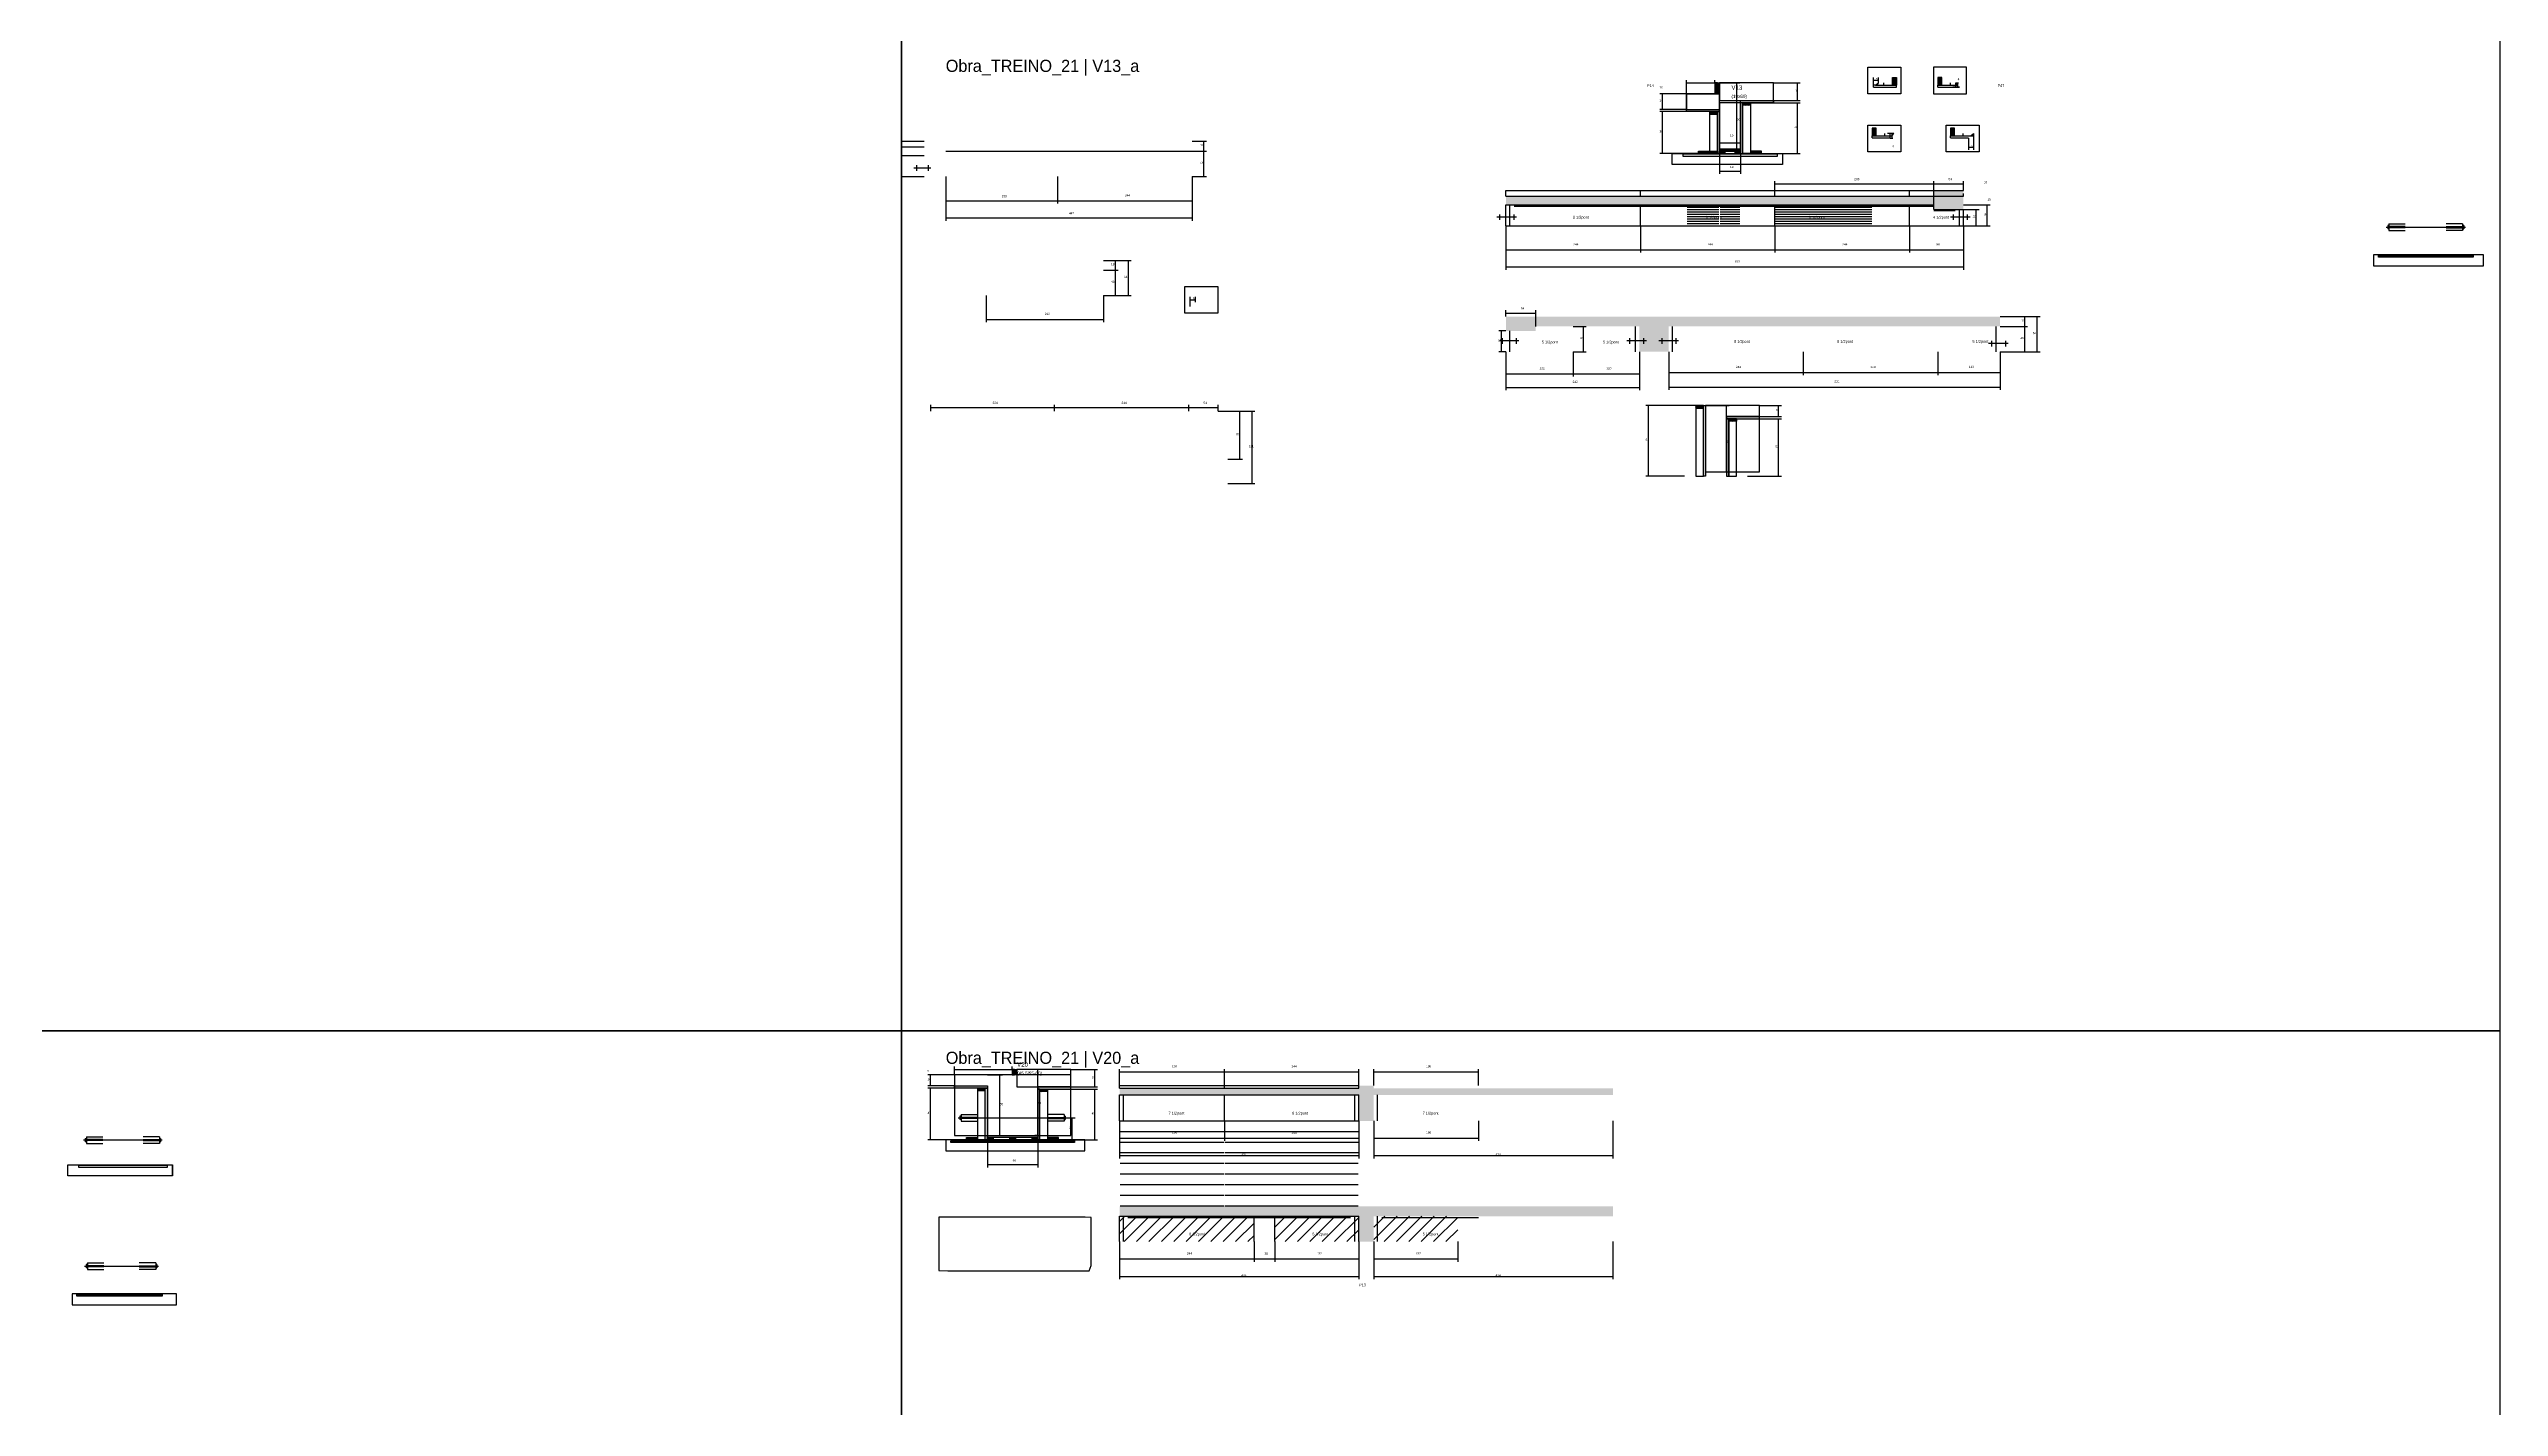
# Model space of a CAD drawing. Header units: metres. Extents: x -41 to 34840, y -36000 to 1848.
# Drawn here: x 12953 to 17398, y -22283 to -19818 of the extents above; entities that cross this region are included whole.
import ezdxf

# ---------------------------------------------------------------- set-up
doc = ezdxf.new("R2010")
doc.units = ezdxf.units.M
for name, color, linetype in [('barrote', 126, 'Continuous'), ('CELL_BORDER', 8, 'Continuous'), ('CONCRETO', 251, 'Continuous'), ('COTA', 4, 'Continuous'), ('Cota Seção (2x)', 4, 'Continuous'), ('detalhes', 7, 'Continuous'), ('Hachura', 253, 'Continuous'), ('LABEL_ID', 3, 'Continuous'), ('Madeira', 126, 'Continuous'), ('NOMENCLATURA', 7, 'Continuous'), ('Painéis', 200, 'Continuous'), ('SARR_2.2x7', 40, 'Continuous'), ('SCO-___-LAJ', 4, 'Continuous'), ('TENSOR', 2, 'Continuous'), ('texto', 7, 'Continuous'), ('Texto Seção', 7, 'Continuous')]:
    doc.layers.add(name, color=color, linetype=linetype)

msp = doc.modelspace()

# ---------------------------------------------------------------- hatches: boundary and pattern name
at = {"layer": 'COTA'}
h = msp.add_hatch(dxfattribs=at)
h.set_pattern_fill('AR-CONC', scale=0.03)
h.paths.add_polyline_path([(16426.3, -20109.4), (16426.3, -20075.4), (16372.3, -20075.4), (16372.3, -20085.4), (15596.3, -20085.4), (15596.3, -20101.4), (16372.3, -20101.4), (16372.3, -20109.4)])
h = msp.add_hatch(dxfattribs=at)
h.set_pattern_fill('AR-CONC', scale=0.03)
h.paths.add_polyline_path([(15596.3, -20303.9), (15596.3, -20329.9), (15650.3, -20329.9), (15650.3, -20321.9), (15838.3, -20321.9), (15838.3, -20367.9), (15891.6, -20367.9), (15891.6, -20321.9), (16492.6, -20321.9), (16492.6, -20303.9)])
h = msp.add_hatch(dxfattribs=at)
h.set_pattern_fill('AR-CONC', scale=0.03)
h.paths.add_polyline_path([(15329.4, -21763.4), (15356.4, -21763.4), (15356.4, -21763.4), (15356.4, -21716.4), (15356.4, -21716.4), (15790.4, -21716.4), (15790.4, -21716.4), (15790.4, -21704.4), (15790.4, -21704.4), (15356.4, -21704.4), (15356.4, -21704.4), (15356.4, -21699.4), (15356.4, -21699.4), (15329.4, -21699.4), (15329.4, -21699.4), (15329.4, -21704.4), (15329.4, -21704.4), (14895.4, -21704.4), (14895.4, -21704.4), (14895.4, -21716.4), (14895.4, -21716.4), (15329.4, -21716.4), (15329.4, -21716.4), (15329.4, -21763.4)])
h = msp.add_hatch(dxfattribs=at)
h.set_pattern_fill('AR-CONC', scale=0.03)
h.paths.add_polyline_path([(15329.4, -21982.6), (15356.4, -21982.6), (15356.4, -21936.6), (15790.4, -21936.6), (15790.4, -21918.6), (14895.4, -21918.6), (14895.4, -21936.6), (15329.4, -21936.6)])
at = {"layer": 'Hachura'}
h = msp.add_hatch(dxfattribs=at)
h.set_pattern_fill('ANSI31', scale=0.5)
h.paths.add_polyline_path([(15979.8, -19880), (15975.4, -19880), (15975.4, -19880), (15975.4, -19900), (15975.4, -19900), (15979.8, -19900), (15979.8, -19900), (15979.8, -19880)])
h = msp.add_hatch(color=8, dxfattribs=at)
h.dxf.hatch_style = 1
h.paths.add_polyline_path([(15979.8, -19900), (15983.8, -19900), (15983.8, -19880), (15979.8, -19880)])
h = msp.add_hatch(color=8, dxfattribs=at)
h.dxf.hatch_style = 1
h.paths.add_polyline_path([(16021.8, -19916), (16021.8, -19912), (16021.8, -19912), (16081.8, -19912), (16081.8, -19912), (16081.8, -19916), (16081.8, -19916), (16021.8, -19916)])
h = msp.add_hatch(color=8, dxfattribs=at)
h.dxf.hatch_style = 1
h.paths.add_polyline_path([(15923.8, -19932), (15923.8, -19928), (15923.8, -19928), (15983.8, -19928), (15983.8, -19928), (15983.8, -19932), (15983.8, -19932), (15923.8, -19932)])
h = msp.add_hatch(dxfattribs=at)
h.set_pattern_fill('ANSI31', scale=0.5)
h.paths.add_polyline_path([(15965.8, -19932), (15965.8, -19936.4), (15965.8, -19936.4), (15979.8, -19936.4), (15979.8, -19936.4), (15979.8, -19932), (15979.8, -19932), (15965.8, -19932)])
h = msp.add_hatch(color=8, dxfattribs=at)
h.dxf.hatch_style = 1
h.paths.add_polyline_path([(15983.8, -19932), (15979.8, -19932), (15979.8, -20008), (15983.8, -20008)])
h = msp.add_hatch(color=8, dxfattribs=at)
h.dxf.hatch_style = 1
h.paths.add_polyline_path([(16025.8, -19916), (16021.8, -19916), (16021.8, -20008), (16025.8, -20008)])
h = msp.add_hatch(dxfattribs=at)
h.set_pattern_fill('ANSI31', scale=0.5)
h.paths.add_polyline_path([(16039.8, -19916), (16039.8, -19920.4), (16039.8, -19920.4), (16025.8, -19920.4), (16025.8, -19920.4), (16025.8, -19916), (16025.8, -19916), (16039.8, -19916)])
h = msp.add_hatch(color=8, dxfattribs=at)
h.dxf.hatch_style = 1
h.paths.add_polyline_path([(16021.8, -20003.6), (16021.8, -20000), (16021.8, -20000), (15983.8, -20000), (15983.8, -20000), (15983.8, -20003.6), (15983.8, -20003.6), (16021.8, -20003.6)])
h = msp.add_hatch(dxfattribs=at)
h.set_pattern_fill('ANSI31', scale=0.5)
h.paths.add_polyline_path([(15945.8, -20008), (15945.8, -20003.6), (15945.8, -20003.6), (15965.8, -20003.6), (15965.8, -20003.6), (15965.8, -20008), (15965.8, -20008), (15945.8, -20008)])
h = msp.add_hatch(dxfattribs=at)
h.set_pattern_fill('ANSI31', scale=0.5)
h.paths.add_polyline_path([(15965.8, -20008), (15965.8, -20003.6), (15965.8, -20003.6), (15979.8, -20003.6), (15979.8, -20003.6), (15979.8, -20008), (15979.8, -20008), (15965.8, -20008)])
h = msp.add_hatch(dxfattribs=at)
h.set_pattern_fill('ANSI31', scale=0.5)
h.paths.add_polyline_path([(15993.8, -20008), (15993.8, -20003.6), (15993.8, -20003.6), (15983.8, -20003.6), (15983.8, -20003.6), (15983.8, -20008), (15983.8, -20008), (15993.8, -20008)])
h = msp.add_hatch(dxfattribs=at)
h.set_pattern_fill('ANSI31', scale=0.5)
h.paths.add_polyline_path([(16021.8, -20008), (16021.8, -20003.6), (16021.8, -20003.6), (16011.8, -20003.6), (16011.8, -20003.6), (16011.8, -20008), (16011.8, -20008), (16021.8, -20008)])
h = msp.add_hatch(dxfattribs=at)
h.set_pattern_fill('ANSI31', scale=0.5)
h.paths.add_polyline_path([(16059.8, -20008), (16059.8, -20003.6), (16059.8, -20003.6), (16039.8, -20003.6), (16039.8, -20003.6), (16039.8, -20008), (16039.8, -20008), (16059.8, -20008)])
h = msp.add_hatch(dxfattribs=at)
h.set_pattern_fill('ANSI31', scale=0.5)
h.paths.add_polyline_path([(15940.5, -20465.6), (15940.5, -20470), (15940.5, -20470), (15954.5, -20470), (15954.5, -20470), (15954.5, -20465.6), (15954.5, -20465.6), (15940.5, -20465.6)])
h = msp.add_hatch(color=8, dxfattribs=at)
h.dxf.hatch_style = 1
h.paths.add_polyline_path([(15954.5, -20465.6), (15958.5, -20465.6), (15958.5, -20465.6), (15958.5, -20593.6), (15958.5, -20593.6), (15954.5, -20593.6), (15954.5, -20593.6), (15954.5, -20465.6)])
h = msp.add_hatch(color=8, dxfattribs=at)
h.dxf.hatch_style = 1
h.paths.add_polyline_path([(16056.5, -20489.6), (16056.5, -20485.6), (16056.5, -20485.6), (15996.5, -20485.6), (15996.5, -20485.6), (15996.5, -20489.6), (15996.5, -20489.6), (16056.5, -20489.6)])
h = msp.add_hatch(color=8, dxfattribs=at)
h.dxf.hatch_style = 1
h.paths.add_polyline_path([(16000.5, -20489.6), (15996.5, -20489.6), (15996.5, -20489.6), (15996.5, -20593.6), (15996.5, -20593.6), (16000.5, -20593.6), (16000.5, -20593.6), (16000.5, -20489.6)])
h = msp.add_hatch(dxfattribs=at)
h.set_pattern_fill('ANSI31', scale=0.5)
h.paths.add_polyline_path([(16014.5, -20489.6), (16014.5, -20494), (16014.5, -20494), (16000.5, -20494), (16000.5, -20494), (16000.5, -20489.6), (16000.5, -20489.6), (16014.5, -20489.6)])
h = msp.add_hatch(dxfattribs=at)
h.set_pattern_fill('ANSI31', scale=0.5)
h.paths.add_polyline_path([(14704.8, -21670), (14700.4, -21670), (14700.4, -21670), (14700.4, -21680), (14700.4, -21680), (14704.8, -21680), (14704.8, -21680), (14704.8, -21670)])
h = msp.add_hatch(color=8, dxfattribs=at)
h.dxf.hatch_style = 1
h.paths.add_polyline_path([(14704.8, -21670), (14708.8, -21670), (14708.8, -21670), (14708.8, -21680), (14708.8, -21680), (14704.8, -21680), (14704.8, -21680), (14704.8, -21670)])
h = msp.add_hatch(color=8, dxfattribs=at)
h.dxf.hatch_style = 1
h.paths.add_polyline_path([(14595.8, -21704), (14595.8, -21700), (14595.8, -21700), (14655.8, -21700), (14655.8, -21700), (14655.8, -21704), (14655.8, -21704), (14595.8, -21704)])
h = msp.add_hatch(dxfattribs=at)
h.set_pattern_fill('ANSI31', scale=0.5)
h.paths.add_polyline_path([(14637.8, -21704), (14637.8, -21708.4), (14637.8, -21708.4), (14651.8, -21708.4), (14651.8, -21708.4), (14651.8, -21704), (14651.8, -21704), (14637.8, -21704)])
h = msp.add_hatch(color=8, dxfattribs=at)
h.dxf.hatch_style = 1
h.paths.add_polyline_path([(14651.8, -21704), (14655.8, -21704), (14655.8, -21704), (14655.8, -21798), (14655.8, -21798), (14651.8, -21798), (14651.8, -21798), (14651.8, -21704)])
h = msp.add_hatch(color=8, dxfattribs=at)
h.dxf.hatch_style = 1
h.paths.add_polyline_path([(14806.8, -21706), (14806.8, -21702), (14806.8, -21702), (14746.8, -21702), (14746.8, -21702), (14746.8, -21706), (14746.8, -21706), (14806.8, -21706)])
h = msp.add_hatch(color=8, dxfattribs=at)
h.dxf.hatch_style = 1
h.paths.add_polyline_path([(14750.8, -21706), (14746.8, -21706), (14746.8, -21706), (14746.8, -21798), (14746.8, -21798), (14750.8, -21798), (14750.8, -21798), (14750.8, -21706)])
h = msp.add_hatch(dxfattribs=at)
h.set_pattern_fill('ANSI31', scale=0.5)
h.paths.add_polyline_path([(14764.8, -21706), (14764.8, -21710.4), (14764.8, -21710.4), (14750.8, -21710.4), (14750.8, -21710.4), (14750.8, -21706), (14750.8, -21706), (14764.8, -21706)])
h = msp.add_hatch(dxfattribs=at)
h.set_pattern_fill('ANSI31', scale=0.5)
h.paths.add_polyline_path([(14617.8, -21798), (14617.8, -21793.6), (14617.8, -21793.6), (14637.8, -21793.6), (14637.8, -21793.6), (14637.8, -21798), (14637.8, -21798), (14617.8, -21798)])
h = msp.add_hatch(color=8, dxfattribs=at)
h.dxf.hatch_style = 1
h.paths.add_polyline_path([(14655.8, -21793.6), (14655.8, -21790), (14655.8, -21790), (14746.8, -21790), (14746.8, -21790), (14746.8, -21793.6), (14746.8, -21793.6), (14655.8, -21793.6)])
h = msp.add_hatch(dxfattribs=at)
h.set_pattern_fill('ANSI31', scale=0.5)
h.paths.add_polyline_path([(14655.8, -21798), (14655.8, -21793.6), (14655.8, -21793.6), (14665.8, -21793.6), (14665.8, -21793.6), (14665.8, -21798), (14665.8, -21798), (14655.8, -21798)])
h = msp.add_hatch(dxfattribs=at)
h.set_pattern_fill('ANSI31', scale=0.5)
h.paths.add_polyline_path([(14696.3, -21798), (14696.3, -21793.6), (14696.3, -21793.6), (14706.3, -21793.6), (14706.3, -21793.6), (14706.3, -21798), (14706.3, -21798), (14696.3, -21798)])
h = msp.add_hatch(dxfattribs=at)
h.set_pattern_fill('ANSI31', scale=0.5)
h.paths.add_polyline_path([(14736.8, -21798), (14736.8, -21793.6), (14736.8, -21793.6), (14746.8, -21793.6), (14746.8, -21793.6), (14746.8, -21798), (14746.8, -21798), (14736.8, -21798)])
h = msp.add_hatch(dxfattribs=at)
h.set_pattern_fill('ANSI31', scale=0.5)
h.paths.add_polyline_path([(14784.8, -21798), (14784.8, -21793.6), (14784.8, -21793.6), (14764.8, -21793.6), (14764.8, -21793.6), (14764.8, -21798), (14764.8, -21798), (14784.8, -21798)])
h = msp.add_hatch(dxfattribs=at)
h.set_pattern_fill('ANSI31', scale=5)
h.paths.add_polyline_path([(15139.4, -21982.6), (15139.4, -21936.6), (14895.4, -21936.6), (14895.4, -21982.6)])
h = msp.add_hatch(dxfattribs=at)
h.set_pattern_fill('ANSI31', scale=5)
h.paths.add_polyline_path([(15329.4, -21982.6), (15329.4, -21936.6), (15176.9, -21936.6), (15176.9, -21982.6)])
h = msp.add_hatch(dxfattribs=at)
h.set_pattern_fill('ANSI31', scale=5)
h.paths.add_polyline_path([(15508.9, -21982.6), (15508.9, -21936.6), (15356.4, -21936.6), (15356.4, -21982.6)])
at = {"layer": 'Madeira'}
h = msp.add_hatch(dxfattribs=at)
h.set_pattern_fill('ANSI31', scale=0.2)
h.paths.add_polyline_path([(16304.6, -19870), (16297.6, -19870), (16297.6, -19884), (16304.6, -19884)])
h = msp.add_hatch(dxfattribs=at)
h.set_pattern_fill('ANSI31', scale=0.2)
h.paths.add_polyline_path([(16379.8, -19884), (16386.8, -19884), (16386.8, -19870), (16379.8, -19870)])
h = msp.add_hatch(dxfattribs=at)
h.set_pattern_fill('ANSI31', scale=0.2)
h.paths.add_polyline_path([(16260.7, -19976.3), (16267.7, -19976.3), (16267.7, -19962.3), (16260.7, -19962.3)])
h = msp.add_hatch(dxfattribs=at)
h.set_pattern_fill('ANSI31', scale=0.2)
h.paths.add_polyline_path([(16402.9, -19976.3), (16409.9, -19976.3), (16409.9, -19962.3), (16402.9, -19962.3)])

# ---------------------------------------------------------------- linework, layer by layer
for p, q in [((17195.9, -20138.8), (17195.9, -20144.8)), ((17197.9, -20138.8), (17195.9, -20138.8)), ((17197.9, -20144.8), (17195.9, -20144.8)), ((17197.9, -20135.8), (17197.9, -20147.8)), ((17197.9, -20135.8), (17227.9, -20135.8)), ((17227.9, -20140.8), (17197.9, -20140.8)), ((17227.9, -20142.8), (17197.9, -20142.8)), ((17197.9, -20147.8), (17227.9, -20147.8)), ((17331.9, -20135.8), (17301.9, -20135.8)), ((17301.9, -20140.8), (17331.9, -20140.8)), ((17301.9, -20142.8), (17331.9, -20142.8)), ((17331.9, -20147.8), (17301.9, -20147.8)), ((17331.9, -20135.8), (17331.9, -20147.8)), ((17333.9, -20138.8), (17331.9, -20138.8)), ((17331.9, -20144.8), (17333.9, -20144.8)), ((17333.9, -20138.8), (17333.9, -20144.8)), ((14605.8, -21755.1), (14605.8, -21761.1)), ((14607.8, -21755.1), (14605.8, -21755.1)), ((14607.8, -21761.1), (14605.8, -21761.1)), ((14607.8, -21752.1), (14607.8, -21764.1)), ((14607.8, -21752.1), (14637.8, -21752.1)), ((14637.8, -21757.1), (14607.8, -21757.1)), ((14637.8, -21759.1), (14607.8, -21759.1)), ((14607.8, -21764.1), (14637.8, -21764.1)), ((14794.8, -21752.1), (14764.8, -21752.1)), ((14764.8, -21757.1), (14794.8, -21757.1)), ((14764.8, -21759.1), (14794.8, -21759.1)), ((14794.8, -21764.1), (14764.8, -21764.1)), ((14794.8, -21752.1), (14794.8, -21764.1)), ((14796.8, -21755.1), (14794.8, -21755.1)), ((14794.8, -21761.1), (14796.8, -21761.1)), ((14796.8, -21755.1), (14796.8, -21761.1)), ((13018.9, -21795.3), (13018.9, -21801.3)), ((13018.9, -21795.3), (13020.9, -21795.3)), ((13020.9, -21801.3), (13018.9, -21801.3)), ((13020.9, -21792.3), (13020.9, -21804.3)), ((13020.9, -21792.3), (13050.9, -21792.3)), ((13050.9, -21797.3), (13020.9, -21797.3)), ((13050.9, -21799.3), (13020.9, -21799.3)), ((13020.9, -21804.3), (13050.9, -21804.3)), ((13153.7, -21792.3), (13123.7, -21792.3)), ((13123.7, -21797.3), (13153.7, -21797.3)), ((13123.7, -21799.3), (13153.7, -21799.3)), ((13153.7, -21804.3), (13123.7, -21804.3)), ((13153.7, -21792.3), (13153.7, -21804.3)), ((13153.7, -21795.3), (13155.7, -21795.3)), ((13153.7, -21801.3), (13155.7, -21801.3)), ((13155.7, -21795.3), (13155.7, -21801.3)), ((13020.8, -22024.3), (13020.8, -22030.3)), ((13022.8, -22024.3), (13020.8, -22024.3)), ((13022.8, -22030.3), (13020.8, -22030.3)), ((13022.8, -22021.3), (13022.8, -22033.3)), ((13022.8, -22021.3), (13052.8, -22021.3)), ((13052.8, -22026.3), (13022.8, -22026.3)), ((13052.8, -22028.3), (13022.8, -22028.3)), ((13022.8, -22033.3), (13052.8, -22033.3)), ((13146.8, -22021.3), (13116.8, -22021.3)), ((13116.8, -22026.3), (13146.8, -22026.3)), ((13116.8, -22028.3), (13146.8, -22028.3)), ((13146.8, -22033.3), (13116.8, -22033.3)), ((13146.8, -22021.3), (13146.8, -22033.3)), ((13148.8, -22024.3), (13146.8, -22024.3)), ((13146.8, -22030.3), (13148.8, -22030.3)), ((13148.8, -22024.3), (13148.8, -22030.3))]:
    msp.add_line(p, q)
for points in [[(16252.7, -19851.2), (16312.6, -19851.2), (16312.6, -19899.6), (16252.7, -19899.6)], [(16431.7, -19851.2), (16371.7, -19851.2), (16371.7, -19899.6), (16431.7, -19899.6)], [(16252.7, -19956.8), (16312.6, -19956.8), (16312.6, -20005.1), (16252.7, -20005.1)], [(16394.8, -19956.8), (16454.8, -19956.8), (16454.8, -20005.1), (16394.8, -20005.1)], [(15013.5, -20249.5), (15073.5, -20249.5), (15073.5, -20297.9), (15013.5, -20297.9)]]:
    msp.add_lwpolyline(points, close=True)
at = {"layer": 'barrote'}
for points in [[(16097.7, -20028), (15898.1, -20028), (15898.1, -20008), (16097.7, -20008)], [(17170, -20211.8), (17369.6, -20211.8), (17369.6, -20191.8), (17170, -20191.8)], [(14580, -21818), (14832.6, -21818), (14832.6, -21798), (14580, -21798)], [(13177.2, -21863.1), (12987.6, -21863.1), (12987.6, -21843.1), (13177.2, -21843.1)], [(12994.9, -22097.2), (13184.5, -22097.2), (13184.5, -22077.2), (12994.9, -22077.2)]]:
    msp.add_lwpolyline(points, close=True, dxfattribs=at)
at = {"layer": 'CELL_BORDER'}
for points in [[(11600, -21600), (14500, -21600), (14500, -19800), (11600, -19800)], [(14500, -21600), (17400, -21600), (17400, -19800), (14500, -19800)], [(11600, -23400), (14500, -23400), (14500, -21600), (11600, -21600)], [(14500, -23400), (17400, -23400), (17400, -21600), (14500, -21600)]]:
    msp.add_lwpolyline(points, close=True, dxfattribs=at)
at = {"layer": 'CONCRETO'}
for points in [[(15923.8, -19928), (15923.8, -19900), (15983.8, -19900)], [(16081.8, -19912), (16081.8, -19880), (16021.8, -19880), (15983.8, -19880)], [(16021.8, -19916), (16021.8, -20000), (15983.8, -20000), (15983.8, -19928)], [(14709.5, -21680), (14595.8, -21680), (14595.8, -21700), (14655.8, -21700), (14655.8, -21790), (14746.8, -21790), (14746.8, -21702), (14806.8, -21702)], [(14806.8, -21702), (14806.8, -21670), (14708.8, -21670)]]:
    msp.add_lwpolyline(points, dxfattribs=at)
for points in [[(15923.8, -19928), (15983.8, -19928), (15983.8, -19900), (15923.8, -19900)], [(15983.8, -19912), (16081.8, -19912), (16081.8, -19880), (15983.8, -19880)], [(15983.8, -20000), (16021.8, -20000), (16021.8, -19916), (15983.8, -19916)], [(16056.5, -20485.6), (16056.5, -20465.6), (15958.5, -20465.6), (15958.5, -20465.6), (15958.5, -20465.6), (15958.5, -20585.6), (15996.5, -20585.6), (15996.5, -20495.6), (15996.5, -20485.6)], [(15958.5, -20585.6), (16056.5, -20585.6), (16056.5, -20465.6), (15958.5, -20465.6)], [(14595.8, -21790), (14806.8, -21790), (14806.8, -21680), (14595.8, -21680)], [(14708.8, -21702), (14806.8, -21702), (14806.8, -21670), (14708.8, -21670)]]:
    msp.add_lwpolyline(points, close=True, dxfattribs=at)
at = {"layer": 'COTA'}
for p, q in [((15923.8, -19900), (15875.4, -19900)), ((15880.4, -19928), (15880.4, -19900)), ((15923.8, -19900), (15923.8, -19875)), ((15923.8, -19880), (15975.4, -19880)), ((15975.4, -19880), (15975.4, -19875)), ((16081.8, -19880), (16130.2, -19880)), ((16081.8, -19912), (16130.2, -19912)), ((16125.2, -19912), (16125.2, -19880)), ((15923.8, -19928), (15875.4, -19928)), ((15923.8, -19932), (15875.4, -19932)), ((15880.4, -20008), (15880.4, -19932)), ((16039.8, -19916), (16130.2, -19916)), ((16125.2, -20008), (16125.2, -19916)), ((15027, -19985.7), (15053, -19985.7)), ((15048, -20003.7), (15048, -19985.7)), ((15027, -20003.7), (15053, -20003.7)), ((15027, -20003.7), (15053, -20003.7)), ((15048, -20049.7), (15048, -20003.7)), ((15945.8, -20008), (15875.4, -20008)), ((15983.8, -20008), (15983.8, -20045)), ((15983.8, -20040), (16021.8, -20040)), ((16021.8, -20008), (16021.8, -20045)), ((16059.8, -20008), (16130.2, -20008)), ((14580, -20049.7), (14580, -20130)), ((14580, -20049.7), (14580, -20099)), ((14783, -20049.7), (14783, -20099)), ((14783, -20049.7), (14783, -20099)), ((15027, -20049.7), (15027, -20099)), ((15027, -20049.7), (15027, -20130)), ((15027, -20049.7), (15053, -20049.7)), ((16084.3, -20075.4), (16084.3, -20058)), ((16084.3, -20063), (16372.3, -20063)), ((16372.3, -20075.4), (16372.3, -20058)), ((16372.3, -20075.4), (16372.3, -20058)), ((16372.3, -20063), (16426.3, -20063)), ((16372.3, -20085.4), (16372.3, -20070.4)), ((16372.3, -20075.4), (16426.3, -20075.4)), ((16372.3, -20101.4), (16372.3, -20080.4)), ((16372.3, -20085.4), (16426.3, -20085.4)), ((16426.3, -20075.4), (16426.3, -20058)), ((16426.3, -20075.4), (16426.3, -20070.4)), ((16426.3, -20085.4), (16426.3, -20080.4)), ((14580, -20094), (14783, -20094)), ((14580, -20125), (15027, -20125)), ((14783, -20094), (15027, -20094)), ((16426.3, -20101.4), (16474.6, -20101.4)), ((16426.3, -20109.4), (16454.5, -20109.4)), ((16449.5, -20139.4), (16449.5, -20109.4)), ((16469.6, -20139.4), (16469.6, -20101.4)), ((15596.3, -20139.4), (15596.3, -20188)), ((15596.3, -20139.4), (15596.3, -20218.9)), ((15840.3, -20139.4), (15840.3, -20188)), ((15840.3, -20139.4), (15840.3, -20188)), ((16084.3, -20139.4), (16084.3, -20188)), ((16084.3, -20139.4), (16084.3, -20188)), ((16328.3, -20139.4), (16328.3, -20188)), ((16328.3, -20139.4), (16328.3, -20188)), ((16426.3, -20139.4), (16474.6, -20139.4)), ((16426.3, -20139.4), (16426.3, -20218.9)), ((16426.3, -20139.4), (16454.5, -20139.4)), ((16426.3, -20151.6), (16426.3, -20188)), ((14866, -20202), (14893, -20202)), ((14866, -20202), (14916.5, -20202)), ((14866, -20220), (14893, -20220)), ((14866, -20220), (14893, -20220)), ((14888, -20220), (14888, -20202)), ((14888, -20266), (14888, -20220)), ((14911.5, -20266), (14911.5, -20202)), ((15596.3, -20183), (15840.3, -20183)), ((15596.3, -20213.9), (16426.3, -20213.9)), ((15840.3, -20183), (16084.3, -20183)), ((16084.3, -20183), (16328.3, -20183)), ((16328.3, -20183), (16426.3, -20183)), ((14653.5, -20266), (14653.5, -20314.2)), ((14866, -20266), (14893, -20266)), ((14866, -20266), (14916.5, -20266)), ((14866, -20266), (14866, -20314.2)), ((14653.5, -20309.2), (14866, -20309.2)), ((15596.3, -20303.9), (15596.3, -20292.6)), ((15596.3, -20297.6), (15650.3, -20297.6)), ((15650.3, -20321.9), (15650.3, -20292.6)), ((16492.6, -20303.9), (16542.7, -20303.9)), ((16492.6, -20303.9), (16565.2, -20303.9)), ((16537.7, -20321.9), (16537.7, -20303.9)), ((16560.2, -20367.9), (16560.2, -20303.9)), ((15596.3, -20329.9), (15583.4, -20329.9)), ((15588.4, -20367.9), (15588.4, -20329.9)), ((15718.3, -20321.9), (15742.1, -20321.9)), ((15737.1, -20367.9), (15737.1, -20321.9)), ((16492.6, -20321.9), (16542.7, -20321.9)), ((16492.6, -20321.9), (16542.7, -20321.9)), ((16537.7, -20367.9), (16537.7, -20321.9)), ((15596.3, -20367.9), (15583.4, -20367.9)), ((15596.3, -20367.9), (15596.3, -20412.9)), ((15596.3, -20367.9), (15596.3, -20437.4)), ((15718.3, -20367.9), (15718.3, -20412.9)), ((15718.3, -20367.9), (15718.3, -20412.9)), ((15718.3, -20367.9), (15742.1, -20367.9)), ((15838.3, -20367.9), (15838.3, -20412.9)), ((15838.3, -20367.9), (15838.3, -20437.4)), ((15891.6, -20367.9), (15891.6, -20410.5)), ((15891.6, -20367.9), (15891.6, -20437)), ((16135.6, -20367.9), (16135.6, -20410.5)), ((16135.6, -20367.9), (16135.6, -20410.5)), ((16379.6, -20367.9), (16379.6, -20410.5)), ((16379.6, -20367.9), (16379.6, -20410.5)), ((16492.6, -20367.9), (16542.7, -20367.9)), ((16492.6, -20367.9), (16565.2, -20367.9)), ((16492.6, -20367.9), (16492.6, -20437)), ((16492.6, -20380.2), (16492.6, -20410.5)), ((15596.3, -20407.9), (15718.3, -20407.9)), ((15596.3, -20432.4), (15838.3, -20432.4)), ((15718.3, -20407.9), (15838.3, -20407.9)), ((15891.6, -20405.5), (16135.6, -20405.5)), ((15891.6, -20432), (16492.6, -20432)), ((16135.6, -20405.5), (16379.6, -20405.5)), ((16379.6, -20405.5), (16492.6, -20405.5)), ((14553, -20475.8), (14553, -20463.9)), ((14553, -20468.9), (14777, -20468.9)), ((14777, -20475.8), (14777, -20463.9)), ((14777, -20475.8), (14777, -20463.9)), ((14777, -20468.9), (15021, -20468.9)), ((15021, -20475.8), (15021, -20463.9)), ((15021, -20475.8), (15021, -20463.9)), ((15021, -20468.9), (15074.5, -20468.9)), ((15074.5, -20475.8), (15074.5, -20463.9)), ((15074.5, -20475.8), (15141, -20475.8)), ((15074.5, -20475.8), (15118.5, -20475.8)), ((15113.5, -20562.8), (15113.5, -20475.8)), ((15136, -20606.8), (15136, -20475.8)), ((15940.5, -20465.6), (15850.1, -20465.6)), ((15855.1, -20593.6), (15855.1, -20465.6)), ((16014.5, -20489.6), (16095.9, -20489.6)), ((16056.5, -20465.6), (16095.9, -20465.6)), ((16056.5, -20485.6), (16095.9, -20485.6)), ((16090.9, -20485.6), (16090.9, -20465.6)), ((16090.9, -20593.6), (16090.9, -20489.6)), ((15091.5, -20562.8), (15118.5, -20562.8)), ((15091.5, -20606.8), (15141, -20606.8)), ((15920.5, -20593.6), (15850.1, -20593.6)), ((16034.5, -20593.6), (16095.9, -20593.6)), ((14595.8, -21680), (14547.5, -21680)), ((14552.5, -21700), (14552.5, -21680)), ((14595.8, -21680), (14595.8, -21665)), ((14595.8, -21670), (14700.4, -21670)), ((14700.4, -21670), (14700.4, -21665)), ((14806.8, -21670), (14855.2, -21670)), ((14850.2, -21702), (14850.2, -21670)), ((14895.4, -21699.4), (14895.4, -21669.5)), ((14895.4, -21674.5), (15085.4, -21674.5)), ((15085.4, -21699.4), (15085.4, -21669.5)), ((15085.4, -21699.4), (15085.4, -21669.5)), ((15085.4, -21674.5), (15329.4, -21674.5)), ((15329.4, -21699.4), (15329.4, -21669.5)), ((15356.4, -21699.4), (15356.4, -21669.5)), ((15356.4, -21674.5), (15546.4, -21674.5)), ((15546.4, -21699.4), (15546.4, -21669.5)), ((14595.8, -21700), (14547.5, -21700)), ((14595.8, -21704), (14547.5, -21704)), ((14552.5, -21798), (14552.5, -21704)), ((14806.8, -21702), (14855.2, -21702)), ((14806.8, -21706), (14855.2, -21706)), ((14850.2, -21798), (14850.2, -21706)), ((14800.1, -21758.1), (14814.6, -21758.1)), ((14809.6, -21798), (14809.6, -21758.1)), ((14895.4, -21763.4), (14895.4, -21799.8)), ((14895.4, -21763.4), (14895.4, -21831.5)), ((15085.4, -21763.4), (15085.4, -21799.8)), ((15085.4, -21763.4), (15085.4, -21799.8)), ((15329.4, -21763.4), (15329.4, -21799.8)), ((15329.4, -21763.4), (15329.4, -21831.5)), ((15356.4, -21763.4), (15356.4, -21799.8)), ((15356.4, -21763.4), (15356.4, -21831.5)), ((15546.4, -21763.4), (15546.4, -21799.8)), ((15790.4, -21763.4), (15790.4, -21831.5)), ((14617.8, -21798), (14547.5, -21798)), ((14655.8, -21798), (14655.8, -21847.8)), ((14746.8, -21798), (14746.8, -21847.8)), ((14784.8, -21798), (14814.6, -21798)), ((14784.8, -21798), (14855.2, -21798)), ((14895.4, -21794.8), (15085.4, -21794.8)), ((15085.4, -21794.8), (15329.4, -21794.8)), ((15356.4, -21794.8), (15546.4, -21794.8)), ((14655.8, -21842.8), (14746.8, -21842.8)), ((14895.4, -21826.5), (15329.4, -21826.5)), ((15356.4, -21826.5), (15790.4, -21826.5)), ((14895.4, -21982.6), (14895.4, -22019)), ((14895.4, -21982.6), (14895.4, -22050.7)), ((15139.4, -21982.6), (15139.4, -22019)), ((15139.4, -21982.6), (15139.4, -22019)), ((15176.9, -21982.6), (15176.9, -22019)), ((15176.9, -21982.6), (15176.9, -22019)), ((15329.4, -21982.6), (15329.4, -22019)), ((15329.4, -21982.6), (15329.4, -22050.7)), ((15356.4, -21982.6), (15356.4, -22019)), ((15356.4, -21982.6), (15356.4, -22050.7)), ((15508.9, -21982.6), (15508.9, -22019)), ((15790.4, -21982.6), (15790.4, -22050.7)), ((14895.4, -22014), (15139.4, -22014)), ((14895.4, -22045.7), (15329.4, -22045.7)), ((15139.4, -22014), (15176.9, -22014)), ((15176.9, -22014), (15329.4, -22014)), ((15356.4, -22014), (15508.9, -22014)), ((15356.4, -22045.7), (15790.4, -22045.7))]:
    msp.add_line(p, q, dxfattribs=at)
at = {"layer": 'Cota Seção (2x)'}
for p, q in [((15983.8, -19880), (16020.4, -19880)), ((16015.4, -20000), (16015.4, -19880)), ((16262.9, -19887.6), (16262.9, -19870)), ((16262.9, -19875), (16272.1, -19875)), ((16272.1, -19879.6), (16272.1, -19870)), ((16419.3, -19887.6), (16407.3, -19887.6)), ((16412.3, -19887.6), (16412.3, -19879.6)), ((16412.3, -19879.6), (16417.3, -19879.6)), ((15983.5, -20000), (16020.4, -20000)), ((15983.8, -20000), (15983.8, -19984)), ((15983.8, -19989), (16021.8, -19989)), ((16021.8, -20000), (16021.8, -19984)), ((16300.2, -19971.9), (16288.2, -19971.9)), ((16293.2, -19980.3), (16293.2, -19971.9)), ((16293.2, -19980.3), (16298.2, -19980.3)), ((16435.4, -19980.3), (16435.4, -20001.7)), ((16435.4, -19996.7), (16444.6, -19996.7)), ((16444.6, -19971.9), (16444.6, -20001.7)), ((15023.7, -20285.9), (15023.7, -20268.3)), ((15023.7, -20273.3), (15032.9, -20273.3)), ((15032.9, -20277.9), (15032.9, -20268.3)), ((15958.5, -20465.6), (16001.5, -20465.6)), ((15996.5, -20585.6), (15996.5, -20465.6)), ((15958.5, -20585.6), (16001.5, -20585.6)), ((14655.8, -21680), (14683.2, -21680)), ((14678.2, -21790), (14678.2, -21680)), ((14747.1, -21670), (14741.8, -21670)), ((14746.8, -21790), (14746.8, -21670)), ((14655.8, -21790), (14683.2, -21790)), ((14747.1, -21790), (14741.8, -21790))]:
    msp.add_line(p, q, dxfattribs=at)
at = {"layer": 'detalhes'}
for p, q in [((14552.8, -20034.4), (14521.9, -20034.4)), ((14526.9, -20029.4), (14526.9, -20039.4)), ((14547.8, -20029.4), (14547.8, -20039.4)), ((15615.3, -20123.7), (15579.7, -20123.7)), ((15584.7, -20118.7), (15584.7, -20128.7)), ((15610.3, -20118.7), (15610.3, -20128.7)), ((16438.3, -20123.7), (16402.7, -20123.7)), ((16407.7, -20118.7), (16407.7, -20128.7)), ((16433.3, -20118.7), (16433.3, -20128.7)), ((15619.9, -20348.3), (15584.3, -20348.3)), ((15589.3, -20343.3), (15589.3, -20353.3)), ((15614.9, -20343.3), (15614.9, -20353.3)), ((15851, -20348.3), (15815.4, -20348.3)), ((15820.4, -20343.3), (15820.4, -20353.3)), ((15846, -20343.3), (15846, -20353.3)), ((15909.5, -20348.3), (15873.9, -20348.3)), ((15878.9, -20343.3), (15878.9, -20353.3)), ((15904.5, -20343.3), (15904.5, -20353.3)), ((16507.5, -20353), (16471.9, -20353)), ((16476.9, -20348), (16476.9, -20358)), ((16502.5, -20348), (16502.5, -20358)), ((13177.2, -21863.1), (13177.2, -21843.1))]:
    msp.add_line(p, q, dxfattribs=at)
at = {"layer": 'Madeira'}
for points in [[(15979.8, -19880), (15975.4, -19880), (15975.4, -19900), (15979.8, -19900)], [(16304.6, -19884), (16297.6, -19884), (16297.6, -19870), (16304.6, -19870)], [(16379.8, -19884), (16386.8, -19884), (16386.8, -19870), (16379.8, -19870)], [(15965.8, -19932), (15965.8, -19936.4), (15979.8, -19936.4), (15979.8, -19932)], [(15965.8, -20008), (15979.8, -20008), (15979.8, -19932), (15965.8, -19932)], [(16039.8, -19916), (16039.8, -19920.4), (16025.8, -19920.4), (16025.8, -19916)], [(16039.8, -20008), (16025.8, -20008), (16025.8, -19916), (16039.8, -19916)], [(16260.7, -19976.3), (16267.7, -19976.3), (16267.7, -19962.3), (16260.7, -19962.3)], [(16402.9, -19976.3), (16409.9, -19976.3), (16409.9, -19962.3), (16402.9, -19962.3)], [(16097.7, -20028), (15898.1, -20028), (15898.1, -20008), (16097.7, -20008)], [(15945.8, -20008), (15945.8, -20003.6), (15965.8, -20003.6), (15965.8, -20008)], [(15965.8, -20008), (15965.8, -20003.6), (15979.8, -20003.6), (15979.8, -20008)], [(15993.8, -20008), (15993.8, -20003.6), (15983.8, -20003.6), (15983.8, -20008)], [(16021.8, -20008), (16021.8, -20003.6), (16011.8, -20003.6), (16011.8, -20008)], [(16059.8, -20008), (16059.8, -20003.6), (16039.8, -20003.6), (16039.8, -20008)], [(15940.5, -20465.6), (15940.5, -20470), (15954.5, -20470), (15954.5, -20465.6)], [(15940.5, -20593.6), (15954.5, -20593.6), (15954.5, -20465.6), (15940.5, -20465.6)], [(16014.5, -20489.6), (16014.5, -20494), (16000.5, -20494), (16000.5, -20489.6)], [(16014.5, -20489.6), (16000.5, -20489.6), (16000.5, -20593.6), (16014.5, -20593.6)], [(14704.8, -21670), (14700.4, -21670), (14700.4, -21680), (14704.8, -21680)], [(14637.8, -21704), (14637.8, -21708.4), (14651.8, -21708.4), (14651.8, -21704)], [(14637.8, -21798), (14651.8, -21798), (14651.8, -21704), (14637.8, -21704)], [(14764.8, -21706), (14764.8, -21710.4), (14750.8, -21710.4), (14750.8, -21706)], [(14764.8, -21798), (14750.8, -21798), (14750.8, -21706), (14764.8, -21706)], [(14580, -21818), (14832.6, -21818), (14832.6, -21798), (14580, -21798)], [(14617.8, -21798), (14617.8, -21793.6), (14637.8, -21793.6), (14637.8, -21798)], [(14655.8, -21798), (14655.8, -21793.6), (14665.8, -21793.6), (14665.8, -21798)], [(14696.3, -21798), (14696.3, -21793.6), (14706.3, -21793.6), (14706.3, -21798)], [(14736.8, -21798), (14736.8, -21793.6), (14746.8, -21793.6), (14746.8, -21798)], [(14784.8, -21798), (14784.8, -21793.6), (14764.8, -21793.6), (14764.8, -21798)]]:
    msp.add_lwpolyline(points, close=True, dxfattribs=at)
at = {"layer": 'Painéis'}
for p, q in [((15983.8, -19900), (15983.8, -19880)), ((16021.8, -19912), (16081.8, -19912)), ((16021.8, -19916), (16021.8, -19912)), ((16081.8, -19916), (16081.8, -19912)), ((16262.9, -19883.6), (16272.1, -19883.6)), ((16262.9, -19887.6), (16304.6, -19887.6)), ((16267, -19884), (16304.6, -19884)), ((16304.6, -19887.6), (16304.6, -19884)), ((16379.8, -19884), (16416.2, -19884)), ((16379.8, -19887.6), (16379.8, -19884)), ((16379.8, -19887.6), (16419.3, -19887.6)), ((16415.8, -19887.6), (16415.8, -19879.6)), ((15923.8, -19928), (15983.8, -19928)), ((15923.8, -19932), (15923.8, -19928)), ((15983.8, -19932), (15983.8, -19928)), ((15983.8, -20008), (15983.8, -19932)), ((16021.8, -20008), (16021.8, -19916)), ((14500, -19985.7), (14540.8, -19985.7)), ((14500, -19995.7), (14540.8, -19995.7)), ((15983.8, -20000), (16021.8, -20000)), ((15983.8, -20003.6), (15983.8, -20000)), ((16021.8, -20003.6), (16021.8, -20000)), ((16260.7, -19976.3), (16296.4, -19976.3)), ((16260.7, -19979.9), (16260.7, -19976.3)), ((16260.7, -19979.9), (16293.2, -19979.9)), ((16296.7, -19979.9), (16296.7, -19971.9)), ((16402.9, -19976.3), (16439.5, -19976.3)), ((16402.9, -19979.9), (16402.9, -19976.3)), ((16402.9, -19979.9), (16435.4, -19979.9)), ((16435.4, -19975.9), (16444.6, -19975.9)), ((14500, -20011.7), (14540.8, -20011.7)), ((14580, -20003.7), (15027, -20003.7)), ((14580, -20003.7), (14783, -20003.7)), ((14500, -20049.7), (14540.8, -20049.7)), ((15596.3, -20075.4), (16372.3, -20075.4)), ((15596.3, -20085.4), (15596.3, -20075.4)), ((15596.3, -20085.4), (16372.3, -20085.4)), ((15840.3, -20085.4), (15840.3, -20075.4)), ((16084.3, -20085.4), (16084.3, -20075.4)), ((16328.3, -20085.4), (16328.3, -20075.4)), ((16372.3, -20085.4), (16372.3, -20075.4)), ((15596.3, -20101.4), (16372.3, -20101.4)), ((15596.3, -20139.4), (15596.3, -20101.4)), ((15840.3, -20139.4), (15840.3, -20101.4)), ((16084.3, -20139.4), (16084.3, -20101.4)), ((16328.3, -20139.4), (16328.3, -20101.4)), ((16372.3, -20109.4), (16372.3, -20101.4)), ((16372.3, -20109.4), (16426.3, -20109.4)), ((16426.3, -20139.4), (16426.3, -20109.4)), ((15596.3, -20139.4), (16426.3, -20139.4)), ((14595.8, -21700), (14655.8, -21700)), ((14746.8, -21702), (14806.8, -21702)), ((14895.4, -21699.4), (15329.4, -21699.4)), ((14895.4, -21704.4), (14895.4, -21699.4)), ((14895.4, -21704.4), (15329.4, -21704.4)), ((14895.4, -21716.4), (15329.4, -21716.4)), ((14895.4, -21763.4), (14895.4, -21716.4)), ((15085.4, -21704.4), (15085.4, -21699.4)), ((15085.4, -21763.4), (15085.4, -21716.4)), ((15329.4, -21704.4), (15329.4, -21699.4)), ((15329.4, -21763.4), (15329.4, -21716.4)), ((14895.4, -21763.4), (15329.4, -21763.4)), ((14655.8, -21790), (14746.8, -21790)), ((14895.4, -21936.6), (15329.4, -21936.6)), ((14895.4, -21982.6), (14895.4, -21936.6)), ((15139.4, -21982.6), (15139.4, -21936.6)), ((15176.9, -21982.6), (15176.9, -21936.6)), ((15329.4, -21982.6), (15329.4, -21936.6))]:
    msp.add_line(p, q, dxfattribs=at)
for points in [[(15979.8, -19880), (15983.8, -19880), (15983.8, -19900), (15979.8, -19900)], [(16021.8, -19916), (16021.8, -19912), (16081.8, -19912), (16081.8, -19916)], [(15923.8, -19932), (15923.8, -19928), (15983.8, -19928), (15983.8, -19932)], [(15979.8, -19932), (15983.8, -19932), (15983.8, -20008), (15979.8, -20008)], [(16025.8, -19916), (16021.8, -19916), (16021.8, -20008), (16025.8, -20008)], [(16021.8, -20003.6), (16021.8, -20000), (15983.8, -20000), (15983.8, -20003.6)], [(15954.5, -20465.6), (15958.5, -20465.6), (15958.5, -20593.6), (15954.5, -20593.6)], [(16056.5, -20489.6), (16056.5, -20485.6), (15996.5, -20485.6), (15996.5, -20489.6)], [(16000.5, -20489.6), (15996.5, -20489.6), (15996.5, -20593.6), (16000.5, -20593.6)], [(14704.8, -21670), (14708.8, -21670), (14708.8, -21680), (14704.8, -21680)], [(14595.8, -21704), (14595.8, -21700), (14655.8, -21700), (14655.8, -21704)], [(14651.8, -21704), (14655.8, -21704), (14655.8, -21798), (14651.8, -21798)], [(14806.8, -21706), (14806.8, -21702), (14746.8, -21702), (14746.8, -21706)], [(14750.8, -21706), (14746.8, -21706), (14746.8, -21798), (14750.8, -21798)], [(14655.8, -21793.6), (14655.8, -21790), (14746.8, -21790), (14746.8, -21793.6)]]:
    msp.add_lwpolyline(points, close=True, dxfattribs=at)
at = {"layer": 'SARR_2.2x7'}
for p, q in [((16267, -19884), (16272.1, -19879.6)), ((16281.6, -19884), (16281.6, -19879.6)), ((16402.7, -19884), (16402.7, -19879.6)), ((16412.3, -19884), (16416.2, -19879.6)), ((16283.7, -19976.3), (16283.7, -19971.9)), ((16296.4, -19976.3), (16300.2, -19971.9)), ((16425.8, -19976.3), (16425.8, -19971.9)), ((16439.5, -19976.3), (16444.6, -19971.9)), ((15603.3, -20139.4), (15603.3, -20101.4)), ((15611.3, -20103.6), (15840.3, -20103.6)), ((15840.3, -20103.6), (16084.3, -20103.6)), ((15924.8, -20105.6), (15982.8, -20105.6)), ((15924.8, -20109.8), (15982.8, -20109.8)), ((15924.8, -20114.1), (15982.8, -20114.1)), ((15924.8, -20118.3), (15982.8, -20118.3)), ((15924.8, -20122.5), (15982.8, -20122.5)), ((15924.8, -20126.7), (15982.8, -20126.7)), ((15924.8, -20131), (15982.8, -20131)), ((15984.8, -20105.6), (16020.8, -20105.6)), ((15984.8, -20109.8), (16020.8, -20109.8)), ((15984.8, -20114.1), (16020.8, -20114.1)), ((15984.8, -20118.3), (16020.8, -20118.3)), ((15984.8, -20122.5), (16020.8, -20122.5)), ((15984.8, -20126.7), (16020.8, -20126.7)), ((15984.8, -20131), (16020.8, -20131)), ((16082.8, -20105.6), (16259.8, -20105.6)), ((16082.8, -20109.8), (16259.8, -20109.8)), ((16082.8, -20114.1), (16259.8, -20114.1)), ((16082.8, -20118.3), (16259.8, -20118.3)), ((16082.8, -20122.5), (16259.8, -20122.5)), ((16082.8, -20126.7), (16259.8, -20126.7)), ((16082.8, -20131), (16259.8, -20131)), ((16084.3, -20103.6), (16328.3, -20103.6)), ((16328.3, -20103.6), (16372.3, -20103.6)), ((16372.3, -20111.6), (16411.3, -20111.6)), ((16419.3, -20139.4), (16419.3, -20109.4)), ((15924.8, -20135.2), (15982.8, -20135.2)), ((15984.8, -20135.2), (16020.8, -20135.2)), ((16082.8, -20135.2), (16259.8, -20135.2)), ((15603.3, -20367.9), (15603.3, -20329.9)), ((15831.3, -20367.9), (15831.3, -20321.9)), ((15898.6, -20367.9), (15898.6, -20321.9)), ((16485.6, -20367.9), (16485.6, -20321.9)), ((14902.4, -21763.4), (14902.4, -21716.4)), ((15322.4, -21763.4), (15322.4, -21716.4)), ((15363.4, -21763.4), (15363.4, -21716.4)), ((14896.4, -21782.6), (15084.4, -21782.6)), ((14896.4, -21801.9), (15084.4, -21801.9)), ((14896.4, -21821.1), (15084.4, -21821.1)), ((15086.4, -21782.6), (15328.4, -21782.6)), ((15086.4, -21801.9), (15328.4, -21801.9)), ((15086.4, -21821.1), (15328.4, -21821.1)), ((14896.4, -21840.4), (15084.4, -21840.4)), ((14896.4, -21859.6), (15084.4, -21859.6)), ((15086.4, -21840.4), (15328.4, -21840.4)), ((15086.4, -21859.6), (15328.4, -21859.6)), ((14896.4, -21878.9), (15084.4, -21878.9)), ((14896.4, -21898.1), (15084.4, -21898.1)), ((15086.4, -21878.9), (15328.4, -21878.9)), ((15086.4, -21898.1), (15328.4, -21898.1)), ((14896.4, -21917.4), (15084.4, -21917.4)), ((14902.4, -21982.6), (14902.4, -21936.6)), ((14910.4, -21938.8), (15139.4, -21938.8)), ((15086.4, -21917.4), (15328.4, -21917.4)), ((15139.4, -21938.8), (15314.4, -21938.8)), ((15322.4, -21982.6), (15322.4, -21936.6)), ((15363.4, -21982.6), (15363.4, -21936.6)), ((15371.4, -21938.8), (15546.4, -21938.8))]:
    msp.add_line(p, q, dxfattribs=at)
at = {"layer": 'SCO-___-LAJ'}
for points in [[(16088.7, -20009.4), (15916.9, -20009.4), (15916.9, -20012.6), (16088.7, -20012.6)], [(17179, -20193.2), (17350.7, -20193.2), (17350.7, -20196.4), (17179, -20196.4)], [(14589, -21799.4), (14813.7, -21799.4), (14813.7, -21802.6), (14589, -21802.6)], [(13168.2, -21844.5), (13006.5, -21844.5), (13006.5, -21847.7), (13168.2, -21847.7)], [(13003.9, -22078.6), (13158.4, -22078.6), (13158.4, -22081.8), (13003.9, -22081.8)]]:
    msp.add_lwpolyline(points, close=True, dxfattribs=at)
at = {"layer": 'TENSOR'}
for p, q in [((17192.9, -20141.8), (17337.2, -20141.8)), ((14602.8, -21758.1), (14800.1, -21758.1)), ((13158.7, -21798.3), (13015.6, -21798.3)), ((13017.8, -22027.3), (13152.1, -22027.3))]:
    msp.add_line(p, q, dxfattribs=at)
at = {"layer": 'texto'}
msp.add_lwpolyline([(14567.5, -21938.4), (14567.5, -21952.9), (14567.5, -21970.3), (14567.5, -21989.8), (14567.5, -22006.5), (14567.5, -22017.4), (14567.5, -22034.8), (14583.9, -22035.7), (14598.8, -22035.7), (14616.8, -22035.7), (14630.2, -22035.7), (14650, -22035.7), (14666.8, -22035.7), (14686.2, -22035.7), (14705, -22035.7), (14716, -22035.7), (14729.9, -22035.7), (14747.4, -22035.7), (14759.4, -22035.7), (14771.4, -22035.7), (14790.4, -22035.7), (14810.4, -22035.7), (14826.1, -22035.7), (14840.2, -22035.7), (14843.9, -22026), (14843.9, -22014.4), (14843.9, -21999.1), (14843.9, -21982.9), (14843.9, -21970.9), (14843.9, -21952.2), (14843.9, -21938.9), (14833.2, -21938.4), (14813.9, -21938.4), (14801, -21938.4), (14787.1, -21938.4), (14772.7, -21938.4), (14762.2, -21938.4), (14742.7, -21938.4), (14728.5, -21938.4), (14718, -21938.4), (14700, -21938.4), (14681.3, -21938.4), (14664.8, -21938.4), (14645.6, -21938.4), (14626.9, -21938.4), (14612.1, -21938.4), (14594.8, -21938.4), (14576.6, -21938.4)], close=True, dxfattribs=at)

# ---------------------------------------------------------------- texts
at = {"layer": 'COTA'}
for s, p in [('10', (15874.9, -19890)), ('14', (15874.9, -19914)), ('16', (16119.7, -19896)), ('18', (15041.5, -19994.7)), ('38', (15874.9, -19970)), ('46', (16119.7, -19962)), ('46', (15041.5, -20026.7)), ('19', (16002.8, -20034.5)), ('203', (14681.5, -20087.5)), ('244', (14905, -20085.9)), ('288', (16228.3, -20056.5)), ('54', (16399.3, -20056.5)), ('10', (16463.1, -20062.2)), ('16', (16469.6, -20093.4)), ('447', (14803.5, -20118.5)), ('30', (16443, -20124.4)), ('38', (16463.1, -20120.4)), ('244', (15718.3, -20174.9)), ('244', (15962.3, -20174.9)), ('244', (16206.3, -20174.9)), ('98', (16377.3, -20174.9)), ('18', (14879.9, -20211)), ('830', (16011.3, -20205.7)), ('46', (14879.9, -20243)), ('64', (14903.4, -20234)), ('212', (14759.7, -20301.1)), ('54', (15623.3, -20291.1)), ('18', (16529.6, -20312.9)), ('38', (15581.9, -20348.9)), ('46', (15730.6, -20344.9)), ('46', (16529.6, -20344.9)), ('64', (16552.1, -20335.9)), ('122', (15657.3, -20399.8)), ('120', (15778.3, -20399.8)), ('244', (16013.6, -20397.4)), ('244', (16257.6, -20397.4)), ('113', (16436.1, -20397.3)), ('242', (15717.3, -20424.3)), ('601', (16192.1, -20423.9)), ('224', (14665, -20462.4)), ('244', (14899, -20462.4)), ('54', (15047.7, -20462.4)), ('10', (16085.4, -20475.6)), ('87', (15107, -20519.3)), ('64', (15849.6, -20529.6)), ('131', (15129.5, -20541.3)), ('52', (16085.4, -20541.6)), ('5', (14547, -21675)), ('10', (14547, -21690)), ('16', (14844.7, -21686)), ('190', (14990.4, -21666.4)), ('244', (15207.4, -21666.4)), ('190', (15451.4, -21666.4)), ('47', (14547, -21751)), ('20', (14804.1, -21778)), ('46', (14844.7, -21752)), ('190', (14990.4, -21786.7)), ('434', (15116.4, -21826.5)), ('244', (15207.4, -21786.8)), ('190', (15451.4, -21786.7)), ('434', (15577.4, -21826.5)), ('46', (14701.3, -21837.3)), ('244', (15017.4, -22006)), ('434', (15116.4, -22045.7)), ('38', (15158.1, -22006.3)), ('152', (15253.1, -22005.9)), ('152', (15432.6, -22005.9)), ('434', (15577.4, -22045.7))]:
    msp.add_text(s, height=4, dxfattribs=at).set_placement(p)
at = {"layer": 'Cota Seção (2x)'}
for s, p in [('5', (16267.5, -19875)), ('4', (16415.8, -19875)), ('60', (16015.4, -19948.4)), ('19', (16002.8, -19977.5)), ('4', (16296.7, -19996.7)), ('5', (16440, -19996.7)), ('5', (15028.3, -20273.3)), ('60', (15996.5, -20533.1)), ('55', (14678.2, -21735)), ('60', (14746.8, -21733))]:
    msp.add_text(s, height=4, dxfattribs=at).set_placement(p)
at = {"layer": 'LABEL_ID'}
for s, p in [('Obra_TREINO_21 | V13_a', (14580, -19860)), ('Obra_TREINO_21 | V20_a', (14580, -21660))]:
    msp.add_text(s, height=22, dxfattribs=at).set_placement(p)
at = {"layer": 'NOMENCLATURA'}
for s, p in [('P14', (15852.2, -19887.6)), ('P47', (16488.1, -19887.2)), ('8 1/2pont', (15717.8, -20126.2)), ('8 1/2pont', (15958.8, -20126.2)), ('8 1/2pont', (16145.8, -20126.2)), ('4 1/2pont', (16371.3, -20126.2)), ('5 1/2pont', (15661.3, -20352.7)), ('5 1/2pont', (15772.4, -20352.7)), ('8 1/2pont', (16010.1, -20351.7)), ('8 1/2pont', (16197.1, -20351.7)), ('5 1/2pont', (16442.6, -20351.7)), ('7 1/2pont', (14984.2, -21752)), ('8 1/2pont', (15208.5, -21752)), ('7 1/2pont', (15445.2, -21752)), ('8 1/2pont', (15021.7, -21971.2)), ('5 1/2pont', (15245, -21971.2)), ('5 1/2pont', (15445.2, -21971.2)), ('P13', (15330, -22063.6))]:
    msp.add_text(s, height=5, dxfattribs=at).set_placement(p)
at = {"layer": 'Texto Seção'}
for s, height, p in [('V13', 8, (16005.4, -19892.3)), ('(19x60)', 6, (16005.4, -19907.3)), ('V20', 8, (14709.5, -21665)), ('(45,5/55-60)', 6, (14709.5, -21680))]:
    msp.add_text(s, height=height, dxfattribs=at).set_placement(p)

doc.saveas('drawing.dxf')
